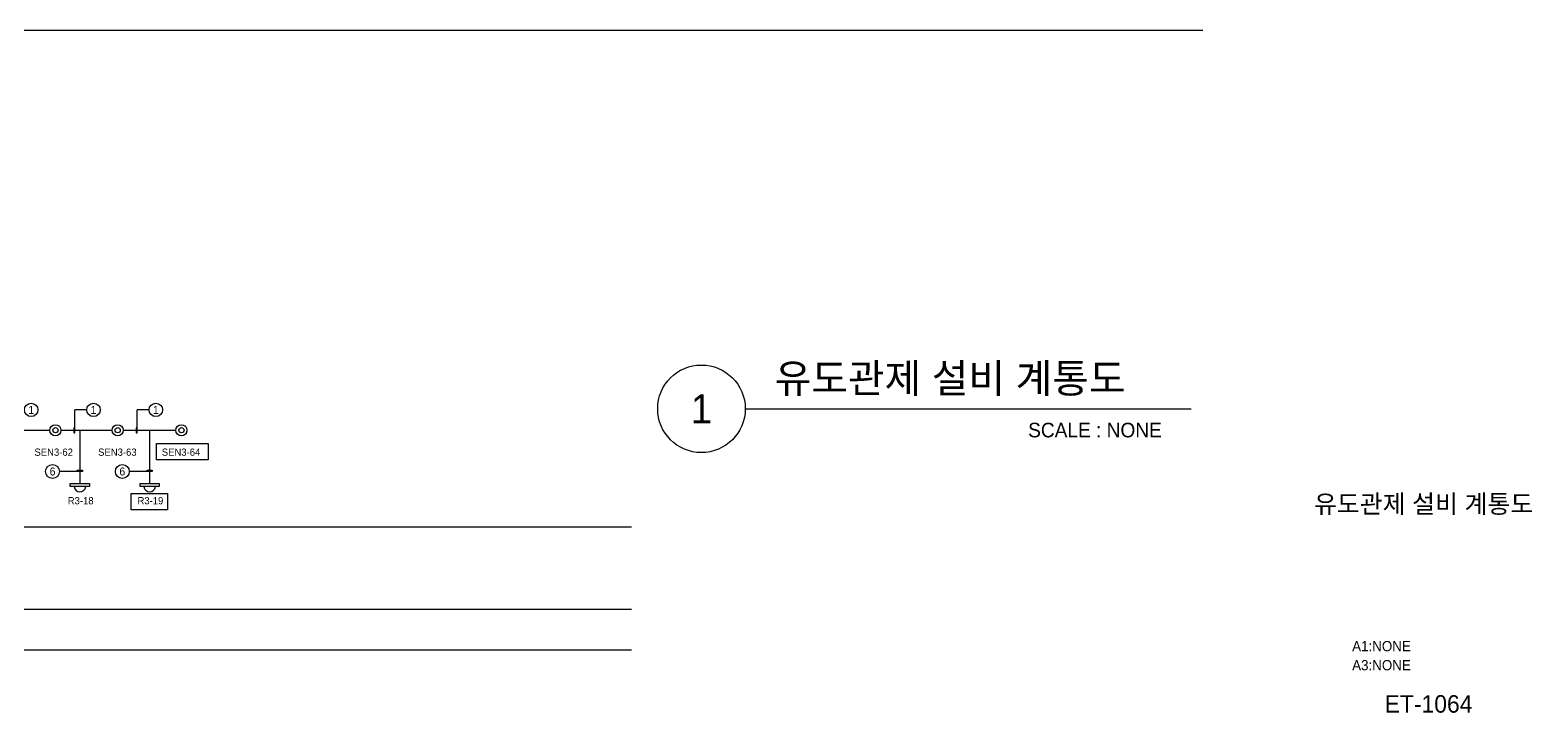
# Model space of a CAD drawing. Header units: millimetres. Extents: x 30232679 to 30326002, y -948068 to -920528.
# Drawn here: x 30250985 to 30271571, y -948068 to -938710 of the extents above; entities that cross this region are included whole.
import ezdxf
from ezdxf.enums import TextEntityAlignment as Align

# ---------------------------------------------------------------- set-up
doc = ezdxf.new("R2010")
doc.units = ezdxf.units.MM
doc.header["$LTSCALE"] = 600
doc.header["$MEASUREMENT"] = 0
doc.layers.get('0').update_dxf_attribs({"linetype": 'CONTINUOUS'})
for name, color, linetype in [('RXSYMBOL', 7, 'CONTINUOUS'), ('sheet', 7, 'CONTINUOUS'), ('TXT', 3, 'CONTINUOUS'), ('유도관제-TEXT', 7, 'CONTINUOUS'), ('유도관제-공간표시등', 2, 'CONTINUOUS'), ('유도관제-센서', 1, 'CONTINUOUS'), ('유도관제-통신', 6, 'CONTINUOUS')]:
    doc.layers.add(name, color=color, linetype=linetype)
doc.styles.add('돋움', font='Dotum.ttf')

# ---------------------------------------------------------------- blocks, each defined once
blk = doc.blocks.new('센서')
at = {"layer": '유도관제-센서'}
for radius in [225, 105]:
    blk.add_circle((0, 0), radius, dxfattribs=at)
blk = doc.blocks.new('공간표시등')
at = {"layer": '유도관제-공간표시등'}
blk.add_lwpolyline([(-100, -309), (-100, 309), (0, 309), (0, -309), (-100, -309)], dxfattribs=at)
blk.add_arc((-76, 0), 190, 97.2604, 262.7396, dxfattribs=at)

msp = doc.modelspace()

# ---------------------------------------------------------------- linework, layer by layer
at = {"color": 8}
for p, q in [((30233981, -938710), (30267059, -938710)), ((30233981, -945518), (30259230, -945518)), ((30233981, -946647), (30259230, -946647)), ((30233981, -947203), (30259230, -947203))]:
    msp.add_line(p, q, dxfattribs=at)
at = {"layer": 'RXSYMBOL'}
msp.add_line((30260787, -943900), (30266899, -943900), dxfattribs=at)
msp.add_circle((30260188, -943900), 600, dxfattribs=at)
at = {"layer": '유도관제-TEXT', "color": 1}
for p, q in [((30251601, -944159), (30251601, -943915)), ((30251763, -943915), (30251601, -943915)), ((30252455, -944159), (30252455, -943915)), ((30252617, -943915), (30252455, -943915)), ((30251633, -944759), (30251389, -944759)), ((30252589, -944759), (30252345, -944759))]:
    msp.add_line(p, q, dxfattribs=at)
for points in [[(30251601, -944228), (30251601, -944159), (30251584, -944159), (30251584, -944228)], [(30252455, -944228), (30252455, -944159), (30252438, -944159), (30252438, -944228)], [(30251702, -944759), (30251633, -944759), (30251633, -944742), (30251702, -944742)], [(30252658, -944759), (30252589, -944759), (30252589, -944742), (30252658, -944742)]]:
    msp.add_lwpolyline(points, close=True, dxfattribs=at)
at = {"layer": '유도관제-TEXT', "color": 4}
for points in [[(30252717, -944376), (30253427, -944376), (30253427, -944598), (30252717, -944598)], [(30252373, -945062), (30252871, -945062), (30252871, -945284), (30252373, -945284)]]:
    msp.add_lwpolyline(points, close=True, dxfattribs=at)
at = {"layer": '유도관제-TEXT', "color": 1}
for centre, radius in [((30251001, -943915), 92.2), ((30251855, -943915), 92.2), ((30252709, -943915), 92.2), ((30251294, -944759), 95.4), ((30252250, -944759), 95.4)]:
    msp.add_circle(centre, radius, dxfattribs=at)
at = {"layer": '유도관제-통신', "color": 6}
for p, q in [((30250556, -944194), (30251257, -944194)), ((30251410, -944194), (30252111, -944194)), ((30251668, -944194), (30251668, -944924)), ((30252264, -944194), (30252984, -944194)), ((30252624, -944194), (30252624, -944924))]:
    msp.add_line(p, q, dxfattribs=at)

# ---------------------------------------------------------------- block references
at = {"layer": '유도관제-공간표시등', "xscale": 0.4241020101035247, "yscale": 0.4241020101035247, "zscale": 0.4241020101035247, "rotation": 90}
for p in [(30251668, -944924), (30252624, -944924)]:
    msp.add_blockref('공간표시등', p, dxfattribs=at)
at = {"layer": '유도관제-센서', "xscale": 0.3392816080595367, "yscale": 0.3392816080595367, "zscale": 0.3392816080595367, "rotation": 270}
for p in [(30251333, -944194), (30252187, -944194), (30253060, -944194)]:
    msp.add_blockref('센서', p, dxfattribs=at)

# ---------------------------------------------------------------- texts
at = {"layer": 'sheet', "style": '돋움'}
for s, p in [('A1:NONE', (30269911, -947222)), ('A3:NONE', (30269911, -947483))]:
    msp.add_text(s, height=140, dxfattribs=at).set_placement(p, align=Align.RIGHT)
at = {"layer": 'TXT', "style": '돋움'}
for s, height, p in [('유도관제 설비 계통도', 400, (30261192, -943681)), ('SCALE : NONE', 200, (30264666, -944291))]:
    msp.add_text(s, height=height, dxfattribs=at).set_placement(p)
for s, height, p in [('1', 400, (30260188, -943900)), ('유도관제 설비 계통도', 250, (30270086, -945201))]:
    msp.add_text(s, height=height, dxfattribs=at).set_placement(p, align=Align.MIDDLE)
msp.add_text('ET-1064', height=239.7, dxfattribs=at).set_placement((30270154, -947944), align=Align.MIDDLE_CENTER)
at = {"layer": '유도관제-TEXT', "style": '돋움'}
for s, p in [('1', (30251001, -943915)), ('1', (30251855, -943915)), ('1', (30252709, -943915)), ('6', (30251294, -944759)), ('6', (30252250, -944759))]:
    msp.add_text(s, height=110, dxfattribs=at).set_placement(p, align=Align.MIDDLE)
at = {"layer": '유도관제-TEXT', "color": 7, "style": '돋움'}
for s, p in [('SEN3-62', (30251309, -944494)), ('SEN3-63', (30252182, -944494)), ('SEN3-64', (30253055, -944494)), ('R3-18', (30251679, -945159)), ('R3-19', (30252635, -945159))]:
    msp.add_text(s, height=99.4, dxfattribs=at).set_placement(p, align=Align.MIDDLE_CENTER)

doc.saveas('drawing.dxf')
